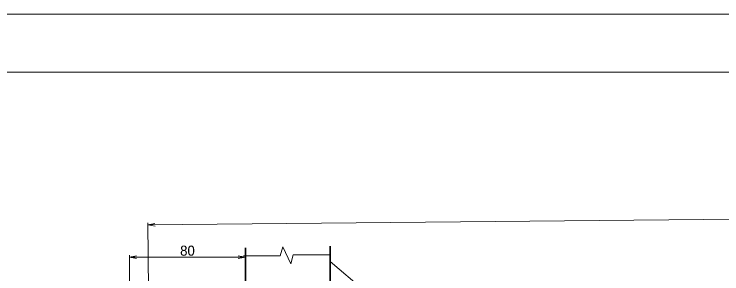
# Model space of a CAD drawing. Units: millimetres at full size, sheet at 1:2.5; details may follow other scales. Extents: x 2216 to 3896, y 1132 to 2335.
# Drawn here: x 2531.7 to 3018.6, y 2156 to 2335 of the extents above; entities that cross this region are included whole.
import ezdxf
from ezdxf.enums import TextEntityAlignment as Align

# ---------------------------------------------------------------- set-up
doc = ezdxf.new("R2010")
doc.units = ezdxf.units.MM
doc.header["$LTSCALE"] = 2.5
for name, color, linetype, lineweight in [('1外形線', 7, 'Continuous', 35), ('2細い実線', 3, 'Continuous', 20), ('6寸法線', 4, 'Continuous', 13), ('7 枠・タイトル', 7, 'Continuous', 13)]:
    doc.layers.add(name, color=color, linetype=linetype, lineweight=lineweight)
doc.styles.add('ＭＳ Ｐゴシック', font='')
doc.styles.get('ＭＳ Ｐゴシック').set_extended_font_data('MS PGothic')

# ---------------------------------------------------------------- blocks, each defined once
blk = doc.blocks.new('open_arrow')
at = {"color": 0, "linetype": 'Continuous', "lineweight": -2}
blk.add_lwpolyline([(7.5, 1.25), (0, 0), (7.5, -1.25)], dxfattribs=at)

msp = doc.modelspace()

# ---------------------------------------------------------------- linework, layer by layer
at = {"layer": '1外形線'}
for p, q in [((2690.912, 2174.034), (2690.912, 1996.615)), ((2749.099, 2174.969), (2749.099, 2005.014))]:
    msp.add_line(p, q, dxfattribs=at)
at = {"layer": '2細い実線'}
for p, q in [((2716.519, 2174.57), (2714.801, 2168.397)), ((2716.519, 2174.57), (2722.048, 2163.008)), ((2689.468, 2168.397), (2714.801, 2168.397)), ((2723.766, 2169.181), (2722.048, 2163.008)), ((2723.766, 2169.181), (2749.099, 2169.181))]:
    msp.add_line(p, q, dxfattribs=at)
at = {"layer": '2細い実線', "lineweight": 13}
msp.add_line((2783.487, 2135.556), (2749.099, 2164.412), dxfattribs=at)
at = {"layer": '6寸法線'}
for p, q in [((3589.892, 2198.998), (2623.573, 2189.727)), ((2625.429, 1996.249), (2623.558, 2191.227)), ((2610.944, 1983.366), (2610.944, 2168.975)), ((2610.944, 2167.475), (2690.912, 2167.475)), ((2690.912, 1997.615), (2690.912, 2168.975))]:
    msp.add_line(p, q, dxfattribs=at)
at = {"layer": '7 枠・タイトル'}
for p, q in [((2215.943, 2335.023), (3895.943, 2335.023)), ((2255.943, 2295.023), (3855.943, 2295.023))]:
    msp.add_line(p, q, dxfattribs=at)

# ---------------------------------------------------------------- block references
at = {"layer": '6寸法線', "xscale": 0.667, "yscale": 0.667}
for p, rotation in [((2623.573, 2189.727), 0.5), ((2690.912, 2167.475), 180)]:
    msp.add_blockref('open_arrow', p, dxfattribs=dict(at, rotation=rotation))
msp.add_blockref('open_arrow', (2610.944, 2167.475), dxfattribs=at)

# ---------------------------------------------------------------- texts
at = {"layer": '6寸法線', "style": 'ＭＳ Ｐゴシック'}
msp.add_text('80', height=6.928, dxfattribs=at).set_placement((2650.928, 2171.975), align=Align.MIDDLE_CENTER)

doc.saveas('drawing.dxf')
